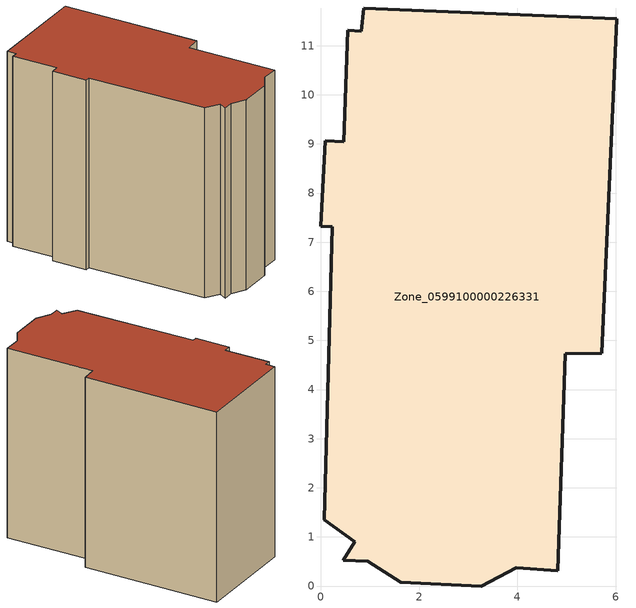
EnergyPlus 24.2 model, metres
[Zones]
Zone_0599100000226331
 floor ground (C_G): 5.72,4.74 4.98,4.73 4.82,0.32 3.98,0.37 3.26,0 1.62,0.08 0.95,0.5 0.46,0.53 0.69,0.9 0.07,1.34 0.23,7.31 0,7.32 0.09,9.06 0.46,9.04 0.55,11.31 0.82,11.29 0.87,11.77 6.02,11.55 z0
 wall outside (C_F): 4.98,4.73 5.72,4.74 6.02,11.55 0.87,11.77 0.82,11.29 0.55,11.31 0.46,9.04 0.09,9.06 0,7.32 0.23,7.31 0.07,1.34 0.69,0.9 0.46,0.53 0.95,0.5 1.62,0.08 3.26,0 3.98,0.37 4.82,0.32 4.98,4.73 z0:9.54
 roof outside (C_R): 0.07,1.34 0.69,0.9 0.46,0.53 0.95,0.5 1.62,0.08 3.26,0 3.98,0.37 4.82,0.32 4.98,4.73 5.72,4.74 6.02,11.55 0.87,11.77 0.82,11.29 0.55,11.31 0.46,9.04 0.09,9.06 0,7.32 0.23,7.31 z9.54
[BUILDING]
Pand.0599100000226331: North Axis=0; Terrain=City; Loads Convergence Tolerance Value=0.04; Temperature Convergence Tolerance Value=0.4; Solar Distribution=FullExterior; Maximum Number of Warmup Days=25; Minimum Number of Warmup Days=1
[Site:Location]
Rotterdam.The.Hague.AP_ZH_NLD Design_Conditions: Latitude=51.96; Longitude=4.45; Time Zone=1; Elevation=-4.5
[SITE:GROUNDTEMPERATURE:BUILDINGSURFACE]
18, 18, 18, 18, 18, 18, 18, 18, 18, 18, 18, 18
[MATERIAL] Thermal Absorptance=0.9; Solar Absorptance=0.7; Visible Absorptance=0.7
Name | Roughness | Thickness | Conductivity | Density | Specific Heat
G.TC.1946 | MediumSmooth | 0.15 | 1 | 540 | 1210
F.TC.1946 | Rough | 0.3 | 0.857143 | 1920 | 840
R.TC.1946 | MediumRough | 0.2 | 0.909091 | 1500 | 1000
[CONSTRUCTION]
C_G: G.TC.1946
C_F: F.TC.1946
C_R: R.TC.1946
[ZONE]
Zone_0599100000226331: Type=1; Multiplier=1; Ceiling Height=Autocalculate; Volume=Autocalculate; Floor Area=autocalculate; Part of Total Floor Area=Yes
[ZONEINFILTRATION:DESIGNFLOWRATE]
Infil_Zone_0599100000226331: Zone or ZoneList or Space or SpaceList=Zone_0599100000226331; Schedule=AlwaysOn; Design Flow Rate Calculation Method=Flow/Area; Flow Rate per Floor Area=0.003; Constant Term Coefficient=1; Temperature Term Coefficient=0; Velocity Term Coefficient=0; Velocity Squared Term Coefficient=0
[HVACTEMPLATE:ZONE:IDEALLOADSAIRSYSTEM]
Zone_0599100000226331: Maximum Heating Supply Air Temperature=50; Minimum Cooling Supply Air Temperature=13; Maximum Heating Supply Air Humidity Ratio=0.0156; Minimum Cooling Supply Air Humidity Ratio=0.0077; Heating Limit=NoLimit; Cooling Limit=NoLimit; Dehumidification Control Type=ConstantSensibleHeatRatio; Cooling Sensible Heat Ratio=0.7; Dehumidification Setpoint=60; Humidification Control Type=None; Humidification Setpoint=30; Outdoor Air Method=None; Outdoor Air Flow Rate per Person=0.00944; Outdoor Air Flow Rate per Zone Floor Area=0; Outdoor Air Flow Rate per Zone=0; Demand Controlled Ventilation Type=None; Outdoor Air Economizer Type=NoEconomizer; Heat Recovery Type=None; Sensible Heat Recovery Effectiveness=0.7; Latent Heat Recovery Effectiveness=0.65
[ZONECONTROL:THERMOSTAT]
ThermostatControl_Zone_0599100000226331: Zone or ZoneList=Zone_0599100000226331; Control Type Schedule=DualSetpointControlType; Control 1=Thermostat_Zone_0599100000226331; Temperature Difference Between Cutout And Setpoint=0
[THERMOSTATSETPOINT:DUALSETPOINT]
Thermostat_Zone_0599100000226331: Heating Setpoint Temperature Schedule=HeatingSetpoint_Zone_0599100000226331; Cooling Setpoint Temperature Schedule=CoolingSetpoint_Zone_0599100000226331
[SCHEDULE:COMPACT]
HeatingSetpoint_Zone_0599100000226331: Through: 12/31, For: AllDays, Until: 24:00, 21
CoolingSetpoint_Zone_0599100000226331: Through: 12/31, For: AllDays, Until: 24:00, 24
DualSetpointControlType: Through: 12/31, For: AllDays, Until: 24:00, 4
AlwaysOn: Through: 12/31, For: AllDays, Until: 24:00, 1
